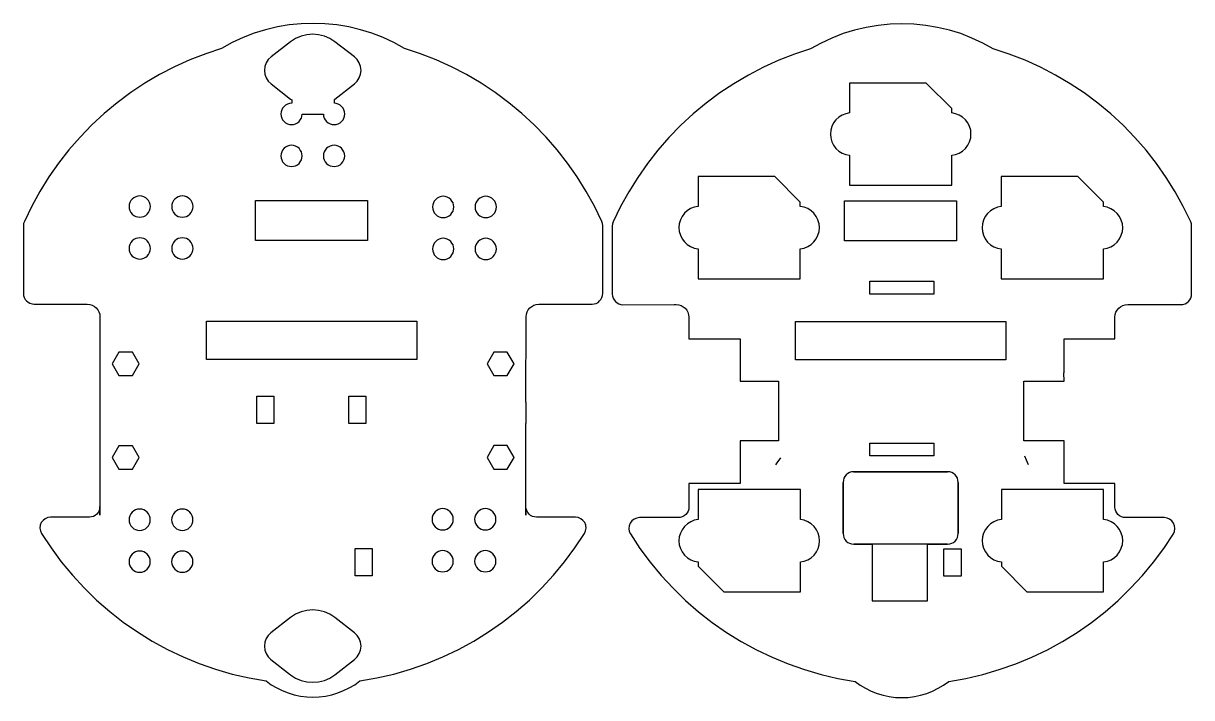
# Model space of a CAD drawing. Extents: x 3 to 1274, y 449 to 16084.
# Drawn here: x 496 to 1274, y 671 to 1120 of the extents above; entities that cross this region are included whole.
import ezdxf

# ---------------------------------------------------------------- set-up
doc = ezdxf.new("R2010")
doc.units = 0
doc.layers.add('Layer_1', color=7, linetype='CONTINUOUS')

msp = doc.modelspace()

# ---------------------------------------------------------------- linework, layer by layer
at = {"layer": 'Layer_1', "color": 7}
for points in [[(840.416888, 932.6368), (874.580952, 932.6368), (875.905952, 932.7868), (877.255952, 933.21184), (878.530952, 933.86184), (879.605952, 934.7868), (880.455952, 935.8368), (881.080952, 937.0368), (881.505952, 938.3868), (881.655952, 939.73528), (881.655952, 939.73528), (881.656, 939.73528), (881.6528, 984.883752), (881.5028, 986.358712), (881.0278, 987.783752), (876.1278, 997.908712), (870.6778, 1007.758712), (864.7278, 1017.333752), (858.2778, 1026.533752), (851.3278, 1035.408712), (843.9528, 1043.908712), (836.0778, 1051.983752), (827.8778, 1059.558792), (819.1528, 1066.783752), (810.1528, 1073.533752), (800.8028, 1079.683752), (791.077816, 1085.433752), (781.077816, 1090.608792), (770.827816, 1095.283752), (760.327816, 1099.383752), (749.702776, 1102.933752), (742.677816, 1106.758792), (735.452776, 1110.083752), (728.027816, 1113.008792), (720.427816, 1115.333752), (712.627816, 1117.183752), (704.777816, 1118.533752), (696.827816, 1119.308792), (688.902776, 1119.583752), (680.952776, 1119.308792), (673.027816, 1118.533752), (665.152776, 1117.183752), (657.352776, 1115.333752), (649.777816, 1113.008792), (642.327816, 1110.083752), (635.102776, 1106.758792), (628.077736, 1102.933752), (617.452776, 1099.383752), (606.977736, 1095.283752), (596.702776, 1090.608792), (586.702776, 1085.433752), (577.002776, 1079.683752), (567.652776, 1073.533752), (558.652776, 1066.783752), (549.927736, 1059.558792), (541.702776, 1051.983752), (533.827736, 1043.908712), (526.477736, 1035.408712), (519.527736, 1026.533752), (513.077736, 1017.333752), (507.127736, 1007.758712), (501.677736, 997.908712), (496.777736, 987.783752), (496.277736, 986.358712), (496.127736, 984.883752), (496.127736, 939.77208), (496.277736, 938.42208), (496.702776, 937.07208), (497.352776, 935.87208), (498.202776, 934.82208), (499.327736, 933.89704), (500.527736, 933.24704), (501.877736, 932.82208), (503.227736, 932.67208), (537.263736, 932.62248)], [(1232.274616, 932.35864), (1266.438672, 932.35864), (1267.763672, 932.50864), (1269.113672, 932.9336), (1270.388672, 933.5836), (1271.463672, 934.50864), (1272.313672, 935.55864), (1272.938672, 936.75864), (1273.363672, 938.10864), (1273.513672, 939.45704), (1273.513416, 939.45704), (1273.510216, 984.605416), (1273.360216, 986.080456), (1272.885216, 987.505416), (1267.985216, 997.630456), (1262.535216, 1007.480456), (1256.585216, 1017.055416), (1250.135216, 1026.255416), (1243.185216, 1035.130456), (1235.810216, 1043.630456), (1227.935216, 1051.705432), (1219.735216, 1059.280432), (1211.010216, 1066.505432), (1202.010216, 1073.255432), (1192.660216, 1079.405432), (1182.935216, 1085.155432), (1172.935216, 1090.330432), (1162.685216, 1095.005432), (1152.185216, 1099.105432), (1141.560216, 1102.655432), (1134.535216, 1106.480432), (1127.310216, 1109.805432), (1119.885216, 1112.730432), (1112.285216, 1115.055432), (1104.485216, 1116.905432), (1096.635216, 1118.255432), (1088.685216, 1119.030432), (1080.760216, 1119.305432), (1072.810216, 1119.030432), (1064.885216, 1118.255432), (1057.010216, 1116.905432), (1049.210216, 1115.055432), (1041.635216, 1112.730432), (1034.185216, 1109.805432), (1026.960184, 1106.480432), (1019.935192, 1102.655432), (1009.310152, 1099.105432), (998.835192, 1095.005432), (988.560152, 1090.330432), (978.560152, 1085.155432), (968.860152, 1079.405432), (959.510152, 1073.255432), (950.510152, 1066.505432), (941.785192, 1059.280432), (933.560152, 1051.705432), (925.685192, 1043.630456), (918.335192, 1035.130456), (911.385192, 1026.255416), (904.935192, 1017.055416), (898.985192, 1007.480456), (893.535192, 997.630456), (888.635192, 987.505416), (888.135192, 986.080456), (887.985192, 984.605416), (887.985192, 939.3888), (888.135192, 938.0388), (888.560152, 936.6888), (889.210152, 935.4888), (890.060152, 934.4388), (891.185192, 933.51384), (892.385192, 932.86384), (893.735192, 932.4388), (895.085192, 932.2888), (929.121112, 932.3448)], [(1113.93624, 1059.964008), (1113.93624, 1062.870008), (1113.93624, 1062.870008), (1096.93624, 1079.877008), (1096.93624, 1079.877008), (1045.90624, 1079.877008), (1045.90624, 1079.877008), (1045.90624, 1059.964008), (1045.90624, 1059.964008), (1043.35624, 1059.468008), (1040.94624, 1058.547008), (1038.74624, 1057.129008), (1036.83624, 1055.429008), (1035.27624, 1053.303008), (1034.14624, 1050.964008), (1033.36624, 1048.484008), (1033.15624, 1045.862008), (1033.36624, 1043.311016), (1034.14624, 1040.829976), (1035.27624, 1038.491976), (1036.83624, 1036.365976), (1038.74624, 1034.593976), (1040.94624, 1033.247976), (1043.35624, 1032.255016), (1045.90624, 1031.759016), (1045.90624, 1031.759016), (1045.90624, 1011.845976), (1045.90624, 1011.845976), (1113.93624, 1011.845976), (1113.93624, 1011.845976), (1113.93624, 1031.759016), (1113.93624, 1031.759016), (1116.48624, 1032.255016), (1118.89624, 1033.247976), (1121.09624, 1034.593976), (1123.00624, 1036.365976), (1124.56624, 1038.491976), (1125.70624, 1040.829976), (1126.48624, 1043.311016), (1126.69624, 1045.862008), (1126.48624, 1048.484008), (1125.70624, 1050.964008), (1124.56624, 1053.303008), (1123.00624, 1055.429008), (1121.09624, 1057.129008), (1118.89624, 1058.547008), (1116.48624, 1059.468008), (1113.93624, 1059.964008), (1113.93624, 1059.964008), (1113.93624, 1059.964008)], [(674.534152, 1024.280952), (675.951152, 1024.421912), (677.298152, 1024.847912), (678.502152, 1025.484952), (679.565152, 1026.335912), (680.416152, 1027.398952), (681.125152, 1028.673912), (681.479152, 1029.949912), (681.621152, 1031.366952), (681.479152, 1032.713912), (681.125152, 1034.059912), (680.416152, 1035.264952), (679.565152, 1036.398952), (678.502152, 1037.248952), (677.298152, 1037.886952), (675.951152, 1038.311912), (674.534152, 1038.453912), (673.188152, 1038.311912), (671.841152, 1037.886952), (670.636152, 1037.248952), (669.573152, 1036.398952), (668.652152, 1035.264952), (668.014152, 1034.059912), (667.589152, 1032.713912), (667.447152, 1031.366952), (667.589152, 1029.949912), (668.014152, 1028.673912), (668.652152, 1027.398952), (669.573152, 1026.335912), (670.636152, 1025.484952), (671.841152, 1024.847912), (673.188152, 1024.421912), (674.534152, 1024.280952), (674.534152, 1024.280952)], [(702.880152, 1024.280952), (704.298152, 1024.421912), (705.644152, 1024.847912), (706.849152, 1025.484952), (707.912152, 1026.335912), (708.762152, 1027.398952), (709.471152, 1028.673912), (709.825152, 1029.949912), (709.967152, 1031.366952), (709.825152, 1032.713912), (709.471152, 1034.059912), (708.762152, 1035.264952), (707.912152, 1036.398952), (706.849152, 1037.248952), (705.644152, 1037.886952), (704.298152, 1038.311912), (702.880152, 1038.453912), (701.534152, 1038.311912), (700.188152, 1037.886952), (698.983152, 1037.248952), (697.920152, 1036.398952), (696.999152, 1035.264952), (696.361152, 1034.059912), (695.936152, 1032.713912), (695.794152, 1031.366952), (695.936152, 1029.949912), (696.361152, 1028.673912), (696.999152, 1027.398952), (697.920152, 1026.335912), (698.983152, 1025.484952), (700.188152, 1024.847912), (701.534152, 1024.421912), (702.880152, 1024.280952), (702.880152, 1024.280952)], [(1013.091432, 997.722136), (1013.091432, 1000.628136), (1013.091432, 1000.628136), (996.091432, 1017.635176), (996.091432, 1017.635176), (945.061432, 1017.635176), (945.061432, 1017.635176), (945.061432, 997.722136), (945.061432, 997.722136), (942.511432, 997.226136), (940.101432, 996.305176), (937.901432, 994.887176), (935.991432, 993.187176), (934.431432, 991.061176), (933.301432, 988.722136), (932.521432, 986.242136), (932.311432, 983.620136), (932.521432, 981.069176), (933.301432, 978.588136), (934.431432, 976.250136), (935.991432, 974.124136), (937.901432, 972.352136), (940.101432, 971.006136), (942.511432, 970.013176), (945.061432, 969.517176), (945.061432, 969.517176), (945.061432, 949.604136), (945.061432, 949.604136), (1013.091432, 949.604136), (1013.091432, 949.604136), (1013.091432, 969.517176), (1013.091432, 969.517176), (1015.641432, 970.013176), (1018.051512, 971.006136), (1020.251512, 972.352136), (1022.161512, 974.124136), (1023.721512, 976.250136), (1024.861512, 978.588136), (1025.641472, 981.069176), (1025.851472, 983.620136), (1025.641472, 986.242136), (1024.861512, 988.722136), (1023.721512, 991.061176), (1022.161512, 993.187176), (1020.251512, 994.887176), (1018.051512, 996.305176), (1015.641432, 997.226136), (1013.091432, 997.722136), (1013.091432, 997.722136), (1013.091432, 997.722136)], [(1214.863128, 997.640056), (1214.863128, 1000.546056), (1214.863128, 1000.546056), (1197.863128, 1017.553016), (1197.863128, 1017.553016), (1146.833128, 1017.553016), (1146.833128, 1017.553016), (1146.833128, 997.640056), (1146.833128, 997.640056), (1144.283128, 997.144056), (1141.873128, 996.223016), (1139.673128, 994.805016), (1137.763128, 993.105016), (1136.203128, 990.979016), (1135.073128, 988.640056), (1134.293128, 986.160056), (1134.083128, 983.538056), (1134.293128, 980.987016), (1135.073128, 978.506056), (1136.203128, 976.168056), (1137.763128, 974.042056), (1139.673128, 972.270056), (1141.873128, 970.924056), (1144.283128, 969.931016), (1146.833128, 969.435016), (1146.833128, 969.435016), (1146.833128, 949.522056), (1146.833128, 949.522056), (1214.863128, 949.522056), (1214.863128, 949.522056), (1214.863128, 969.435016), (1214.863128, 969.435016), (1217.413128, 969.931016), (1219.823128, 970.924056), (1222.023128, 972.270056), (1223.933128, 974.042056), (1225.493128, 976.168056), (1226.633128, 978.506056), (1227.413128, 980.987016), (1227.623128, 983.538056), (1227.413128, 986.160056), (1226.633128, 988.640056), (1225.493128, 990.979016), (1223.933128, 993.105016), (1222.023128, 994.805016), (1219.823128, 996.223016), (1217.413128, 997.144056), (1214.863128, 997.640056), (1214.863128, 997.640056), (1214.863128, 997.640056)], [(573.573784, 990.581272), (574.990784, 990.723272), (576.337784, 991.077272), (577.541784, 991.715272), (578.604784, 992.636312), (579.455784, 993.699272), (580.164784, 994.904312), (580.518784, 996.250312), (580.660784, 997.668312), (580.518784, 999.014312), (580.164784, 1000.361272), (579.455784, 1001.565272), (578.604784, 1002.628312), (577.541784, 1003.549272), (576.337784, 1004.187272), (574.990784, 1004.612312), (573.573784, 1004.754312), (572.227784, 1004.612312), (570.880784, 1004.187272), (569.675784, 1003.549272), (568.612784, 1002.628312), (567.691784, 1001.565272), (567.053784, 1000.361272), (566.628784, 999.014312), (566.486784, 997.668312), (566.628784, 996.250312), (567.053784, 994.904312), (567.691784, 993.699272), (568.612784, 992.636312), (569.675784, 991.715272), (570.880784, 991.077272), (572.227784, 990.723272), (573.573784, 990.581272), (573.573784, 990.581272)], [(601.919784, 990.581272), (603.337784, 990.723272), (604.683784, 991.077272), (605.888784, 991.715272), (606.951784, 992.636312), (607.872784, 993.699272), (608.510784, 994.904312), (608.864784, 996.250312), (609.006784, 997.668312), (608.864784, 999.014312), (608.510784, 1000.361272), (607.872784, 1001.565272), (606.951784, 1002.628312), (605.888784, 1003.549272), (604.683784, 1004.187272), (603.337784, 1004.612312), (601.919784, 1004.754312), (600.573784, 1004.612312), (599.227784, 1004.187272), (598.022784, 1003.549272), (596.959784, 1002.628312), (596.038784, 1001.565272), (595.400784, 1000.361272), (594.975784, 999.014312), (594.833784, 997.668312), (594.975784, 996.250312), (595.400784, 994.904312), (596.038784, 993.699272), (596.959784, 992.636312), (598.022784, 991.715272), (599.227784, 991.077272), (600.573784, 990.723272), (601.919784, 990.581272), (601.919784, 990.581272)], [(775.448392, 990.279592), (776.865392, 990.421592), (778.212392, 990.775592), (779.416392, 991.413592), (780.479392, 992.334632), (781.330392, 993.397592), (782.039392, 994.602632), (782.393392, 995.948632), (782.535392, 997.366632), (782.393392, 998.712632), (782.039392, 1000.059592), (781.330392, 1001.263592), (780.479392, 1002.326632), (779.416392, 1003.247592), (778.212392, 1003.885592), (776.865392, 1004.310632), (775.448392, 1004.452632), (774.102392, 1004.310632), (772.755392, 1003.885592), (771.550392, 1003.247592), (770.487392, 1002.326632), (769.566392, 1001.263592), (768.928392, 1000.059592), (768.503392, 998.712632), (768.361392, 997.366632), (768.503392, 995.948632), (768.928392, 994.602632), (769.566392, 993.397592), (770.487392, 992.334632), (771.550392, 991.413592), (772.755392, 990.775592), (774.102392, 990.421592), (775.448392, 990.279592), (775.448392, 990.279592)], [(803.794392, 990.279592), (805.212392, 990.421592), (806.558392, 990.775592), (807.763392, 991.413592), (808.826392, 992.334632), (809.747392, 993.397592), (810.385392, 994.602632), (810.739392, 995.948632), (810.881392, 997.366632), (810.739392, 998.712632), (810.385392, 1000.059592), (809.747392, 1001.263592), (808.826392, 1002.326632), (807.763392, 1003.247592), (806.558392, 1003.885592), (805.212392, 1004.310632), (803.794392, 1004.452632), (802.448392, 1004.310632), (801.102392, 1003.885592), (799.897392, 1003.247592), (798.834392, 1002.326632), (797.913392, 1001.263592), (797.275392, 1000.059592), (796.850392, 998.712632), (796.708392, 997.366632), (796.850392, 995.948632), (797.275392, 994.602632), (797.913392, 993.397592), (798.834392, 992.334632), (799.897392, 991.413592), (801.102392, 990.775592), (802.448392, 990.421592), (803.794392, 990.279592), (803.794392, 990.279592)], [(573.573784, 962.660312), (574.990784, 962.801272), (576.337784, 963.227272), (577.541784, 963.864312), (578.604784, 964.715272), (579.455784, 965.778312), (580.164784, 967.053272), (580.518784, 968.329272), (580.660784, 969.746312), (580.518784, 971.093272), (580.164784, 972.439272), (579.455784, 973.644312), (578.604784, 974.778312), (577.541784, 975.628312), (576.337784, 976.266312), (574.990784, 976.691272), (573.573784, 976.833272), (572.227784, 976.691272), (570.880784, 976.266312), (569.675784, 975.628312), (568.612784, 974.778312), (567.691784, 973.644312), (567.053784, 972.439272), (566.628784, 971.093272), (566.486784, 969.746312), (566.628784, 968.329272), (567.053784, 967.053272), (567.691784, 965.778312), (568.612784, 964.715272), (569.675784, 963.864312), (570.880784, 963.227272), (572.227784, 962.801272), (573.573784, 962.660312), (573.573784, 962.660312)], [(601.919784, 962.660312), (603.337784, 962.801272), (604.683784, 963.227272), (605.888784, 963.864312), (606.951784, 964.715272), (607.801784, 965.778312), (608.510784, 967.053272), (608.864784, 968.329272), (609.006784, 969.746312), (608.864784, 971.093272), (608.510784, 972.439272), (607.801784, 973.644312), (606.951784, 974.778312), (605.888784, 975.628312), (604.683784, 976.266312), (603.337784, 976.691272), (601.919784, 976.833272), (600.573784, 976.691272), (599.227784, 976.266312), (598.022784, 975.628312), (596.959784, 974.778312), (596.038784, 973.644312), (595.400784, 972.439272), (594.975784, 971.093272), (594.833784, 969.746312), (594.975784, 968.329272), (595.400784, 967.053272), (596.038784, 965.778312), (596.959784, 964.715272), (598.022784, 963.864312), (599.227784, 963.227272), (600.573784, 962.801272), (601.919784, 962.660312), (601.919784, 962.660312)], [(775.448392, 962.358632), (776.865392, 962.499592), (778.212392, 962.925592), (779.416392, 963.562632), (780.479392, 964.413592), (781.330392, 965.476632), (782.039392, 966.751592), (782.393392, 968.027592), (782.535392, 969.444632), (782.393392, 970.791592), (782.039392, 972.137592), (781.330392, 973.342632), (780.479392, 974.476632), (779.416392, 975.326632), (778.212392, 975.964632), (776.865392, 976.389592), (775.448392, 976.531592), (774.102392, 976.389592), (772.755392, 975.964632), (771.550392, 975.326632), (770.487392, 974.476632), (769.566392, 973.342632), (768.928392, 972.137592), (768.503392, 970.791592), (768.361392, 969.444632), (768.503392, 968.027592), (768.928392, 966.751592), (769.566392, 965.476632), (770.487392, 964.413592), (771.550392, 963.562632), (772.755392, 962.925592), (774.102392, 962.499592), (775.448392, 962.358632), (775.448392, 962.358632)], [(803.794392, 962.358632), (805.212392, 962.499592), (806.558392, 962.925592), (807.763392, 963.562632), (808.826392, 964.413592), (809.676392, 965.476632), (810.385392, 966.751592), (810.739392, 968.027592), (810.881392, 969.444632), (810.739392, 970.791592), (810.385392, 972.137592), (809.676392, 973.342632), (808.826392, 974.476632), (807.763392, 975.326632), (806.558392, 975.964632), (805.212392, 976.389592), (803.794392, 976.531592), (802.448392, 976.389592), (801.102392, 975.964632), (799.897392, 975.326632), (798.834392, 974.476632), (797.913392, 973.342632), (797.275392, 972.137592), (796.850392, 970.791592), (796.708392, 969.444632), (796.850392, 968.027592), (797.275392, 966.751592), (797.913392, 965.476632), (798.834392, 964.413592), (799.897392, 963.562632), (801.102392, 962.925592), (802.448392, 962.499592), (803.794392, 962.358632), (803.794392, 962.358632)], [(547.084056, 924.22888), (547.084056, 924.19768), (547.084056, 924.16648), (547.085576, 867.3912)], [(830.564552, 867.4016), (830.622952, 924.294), (830.626952, 924.2748), (830.630952, 924.2556)], [(938.941432, 923.9512), (938.941432, 923.8888), (938.941432, 909.6992), (973.150792, 909.6992), (973.150792, 881.35232), (998.663352, 881.35232), (998.663352, 841.66792), (973.150792, 841.66792), (973.192872, 833.30184)], [(1188.588408, 901.21256), (1188.588408, 909.66336), (1222.477472, 909.66336), (1222.480672, 924.01496), (1222.488672, 923.97736)], [(555.26596, 892.9472), (559.729976, 885.15224), (559.729976, 885.15224), (568.729976, 885.15224), (568.729976, 885.15224), (573.265968, 892.9472), (573.265968, 892.9472), (568.729976, 900.74224), (568.729976, 900.74224), (559.729976, 900.74224), (559.729976, 900.74224), (555.26596, 892.9472), (555.26596, 892.9472)], [(804.701432, 893.0128), (809.165448, 885.21784), (809.165448, 885.21784), (818.165448, 885.21784), (818.165448, 885.21784), (822.70144, 893.0128), (822.70144, 893.0128), (818.165448, 900.80784), (818.165448, 900.80784), (809.165448, 900.80784), (809.165448, 900.80784), (804.701432, 893.0128), (804.701432, 893.0128)], [(973.150792, 819.19536), (973.150792, 813.32104), (938.966472, 813.32104), (938.974472, 797.67736), (938.966472, 797.67736), (938.843032, 796.25232), (938.416392, 794.97736), (937.766472, 793.70232), (936.916392, 792.62736), (935.793032, 791.77736), (934.566472, 791.15232), (933.243032, 790.72736), (931.893032, 790.57736), (906.093032, 790.57736), (904.243032, 790.30232), (902.466472, 789.57736), (901.066472, 788.45232), (899.916392, 786.97736), (899.216392, 785.20232), (898.993032, 783.35232), (899.293032, 781.42736), (900.066472, 779.72736), (906.443032, 770.10232), (913.243032, 760.87736), (920.616392, 751.95232), (928.493032, 743.52736), (936.693032, 735.45232), (945.416392, 727.87736), (954.493032, 720.77736), (963.993032, 714.17736), (973.766472, 708.10232), (983.893032, 702.57736), (994.316392, 697.60232), (1004.943032, 693.20232), (1015.866472, 689.37736), (1026.916424, 686.20232), (1038.193024, 683.57736), (1049.516464, 681.57736), (1052.916464, 679.10232), (1056.543024, 676.97736), (1060.293024, 675.12736), (1064.193024, 673.57736), (1068.243024, 672.37736), (1072.343024, 671.45232), (1076.516464, 670.95232), (1080.693024, 670.75232), (1084.893024, 670.95232), (1089.066464, 671.45232), (1093.166464, 672.37736), (1097.216464, 673.57736), (1101.116464, 675.12736), (1104.866464, 676.97736), (1108.493024, 679.10232), (1111.893024, 681.57736), (1123.216464, 683.57736), (1134.493024, 686.20232), (1145.543024, 689.37736), (1156.466464, 693.20232), (1167.093024, 697.60232), (1177.516464, 702.57736), (1187.643024, 708.10232), (1197.418024, 714.17736), (1206.918024, 720.77736), (1215.993024, 727.87736), (1224.693024, 735.45232), (1232.918024, 743.52736), (1240.793024, 751.95232), (1248.093024, 760.87736), (1254.968024, 770.10232), (1261.343024, 779.72736), (1262.118024, 781.42736), (1262.418024, 783.35232), (1262.193024, 785.20232), (1261.493024, 786.97736), (1260.343024, 788.45232), (1258.868024, 789.57736), (1257.168024, 790.30232), (1255.318024, 790.57736), (1229.518024, 790.57736), (1228.118024, 790.72736), (1226.843024, 791.15232), (1225.543024, 791.77736), (1224.493024, 792.62736), (1223.643024, 793.70232), (1222.993024, 794.97736), (1222.568024, 796.25232), (1222.457088, 797.5164), (1222.460288, 813.32576), (1188.588408, 813.32576), (1188.588408, 841.65392), (1161.846224, 841.65392), (1161.846224, 881.3336), (1188.588408, 881.3336), (1188.570728, 886.98008)], [(547.087976, 853.214), (547.116856, 792.28744), (547.112856, 797.95608), (547.108856, 797.95608), (546.985416, 796.53112), (546.558856, 795.25608), (545.908856, 793.98112), (545.058856, 792.90608), (543.935416, 792.05608), (542.708856, 791.43112), (541.385416, 791.00608), (540.035416, 790.85608), (514.235416, 790.85608), (512.385416, 790.58112), (510.608856, 789.85608), (509.208856, 788.73112), (508.058856, 787.25608), (507.358856, 785.48112), (507.135416, 783.63112), (507.435416, 781.70608), (508.208856, 780.00608), (514.585416, 770.38112), (521.385416, 761.15608), (528.758856, 752.23112), (536.635416, 743.80608), (544.835416, 735.73112), (553.558856, 728.15608), (562.635416, 721.05608), (572.135416, 714.45608), (581.908856, 708.38112), (592.035416, 702.85608), (602.458856, 697.88112), (613.085416, 693.48112), (624.008856, 689.65608), (635.058856, 686.48112), (646.335416, 683.85608), (657.658856, 681.85608), (661.058856, 679.38112), (664.685416, 677.25608), (668.435416, 675.40608), (672.335416, 673.85608), (676.385416, 672.65608), (680.485416, 671.73112), (684.658856, 671.23112), (688.835416, 671.03112), (693.035416, 671.23112), (697.208856, 671.73112), (701.308856, 672.65608), (705.358856, 673.85608), (709.258856, 675.40608), (713.008856, 677.25608), (716.635416, 679.38112), (720.035416, 681.85608), (731.358856, 683.85608), (742.635416, 686.48112), (753.685416, 689.65608), (764.608856, 693.48112), (775.235496, 697.88112), (785.658856, 702.85608), (795.785496, 708.38112), (805.560456, 714.45608), (815.060456, 721.05608), (824.135456, 728.15608), (832.835456, 735.73112), (841.060456, 743.80608), (848.935456, 752.23112), (856.235456, 761.15608), (863.110456, 770.38112), (869.485456, 780.00608), (870.260456, 781.70608), (870.560456, 783.63112), (870.335456, 785.48112), (869.635456, 787.25608), (868.485456, 788.73112), (867.010456, 789.85608), (865.310456, 790.58112), (863.460456, 790.85608), (837.660456, 790.85608), (836.260456, 791.00608), (834.985456, 791.43112), (833.685456, 792.05608), (832.635456, 792.90608), (831.785456, 793.98112), (831.135456, 795.25608), (830.710456, 796.53112), (830.51024, 792.1712), (830.56616, 853.25048)], [(555.1902, 830.64592), (559.654216, 822.85096), (559.654216, 822.85096), (568.654216, 822.85096), (568.654216, 822.85096), (573.190208, 830.64592), (573.190208, 830.64592), (568.654216, 838.44096), (568.654216, 838.44096), (559.654216, 838.44096), (559.654216, 838.44096), (555.1902, 830.64592), (555.1902, 830.64592)], [(804.68496, 830.708), (809.148976, 822.91304), (809.148976, 822.91304), (818.148976, 822.91304), (818.148976, 822.91304), (822.684968, 830.708), (822.684968, 830.708), (818.148976, 838.50304), (818.148976, 838.50304), (809.148976, 838.50304), (809.148976, 838.50304), (804.68496, 830.708), (804.68496, 830.708)], [(945.139352, 761.08408), (945.139352, 758.17808), (945.139352, 758.17808), (962.139352, 741.17112), (962.139352, 741.17112), (1013.169352, 741.17112), (1013.169352, 741.17112), (1013.169352, 761.08408), (1013.169352, 761.08408), (1015.719352, 761.58008), (1018.129432, 762.50112), (1020.329432, 763.91912), (1022.239432, 765.61912), (1023.799432, 767.74512), (1024.929432, 770.08408), (1025.709392, 772.56408), (1025.919392, 775.18608), (1025.709392, 777.73712), (1024.929432, 780.21808), (1023.799432, 782.55608), (1022.239432, 784.68208), (1020.329432, 786.45408), (1018.129432, 787.80008), (1015.719352, 788.79312), (1013.169352, 789.28912), (1013.169352, 789.28912), (1013.169352, 809.20208), (1013.169352, 809.20208), (945.139352, 809.20208), (945.139352, 809.20208), (945.139352, 789.28912), (945.139352, 789.28912), (942.589352, 788.79312), (940.179352, 787.80008), (937.979352, 786.45408), (936.069352, 784.68208), (934.509352, 782.55608), (933.369352, 780.21808), (932.589352, 777.73712), (932.379352, 775.18608), (932.589352, 772.56408), (933.369352, 770.08408), (934.509352, 767.74512), (936.069352, 765.61912), (937.979352, 763.91912), (940.179352, 762.50112), (942.589352, 761.58008), (945.139352, 761.08408), (945.139352, 761.08408), (945.139352, 761.08408)], [(1146.888544, 761.14488), (1146.888544, 758.23888), (1146.888544, 758.23888), (1163.888544, 741.23184), (1163.888544, 741.23184), (1214.918544, 741.23184), (1214.918544, 741.23184), (1214.918544, 761.14488), (1214.918544, 761.14488), (1217.468544, 761.64088), (1219.878544, 762.56184), (1222.078544, 763.97984), (1223.988544, 765.67984), (1225.548544, 767.80584), (1226.678544, 770.14488), (1227.458544, 772.62488), (1227.668544, 775.24688), (1227.458544, 777.79784), (1226.678544, 780.27888), (1225.548544, 782.61688), (1223.988544, 784.74288), (1222.078544, 786.51488), (1219.878544, 787.86088), (1217.468544, 788.85384), (1214.918544, 789.34984), (1214.918544, 789.34984), (1214.918544, 809.26288), (1214.918544, 809.26288), (1146.888544, 809.26288), (1146.888544, 809.26288), (1146.888544, 789.34984), (1146.888544, 789.34984), (1144.338544, 788.85384), (1141.928544, 787.86088), (1139.728544, 786.51488), (1137.818544, 784.74288), (1136.258544, 782.61688), (1135.118544, 780.27888), (1134.338544, 777.79784), (1134.128544, 775.24688), (1134.338544, 772.62488), (1135.118544, 770.14488), (1136.258544, 767.80584), (1137.818544, 765.67984), (1139.728544, 763.97984), (1141.928544, 762.56184), (1144.338544, 761.64088), (1146.888544, 761.14488), (1146.888544, 761.14488), (1146.888544, 761.14488)], [(573.518896, 782.08712), (574.935896, 782.22912), (576.282896, 782.58312), (577.486896, 783.22112), (578.549896, 784.14216), (579.400896, 785.20512), (580.109896, 786.41016), (580.463896, 787.75616), (580.605896, 789.17416), (580.463896, 790.52016), (580.109896, 791.86712), (579.400896, 793.07112), (578.549896, 794.13416), (577.486896, 795.05512), (576.282896, 795.69312), (574.935896, 796.11816), (573.518896, 796.26016), (572.172896, 796.11816), (570.825896, 795.69312), (569.620896, 795.05512), (568.557896, 794.13416), (567.636896, 793.07112), (566.998896, 791.86712), (566.573896, 790.52016), (566.431896, 789.17416), (566.573896, 787.75616), (566.998896, 786.41016), (567.636896, 785.20512), (568.557896, 784.14216), (569.620896, 783.22112), (570.825896, 782.58312), (572.172896, 782.22912), (573.518896, 782.08712), (573.518896, 782.08712)], [(601.864896, 782.08712), (603.282896, 782.22912), (604.628896, 782.58312), (605.833896, 783.22112), (606.896896, 784.14216), (607.817896, 785.20512), (608.455896, 786.41016), (608.809896, 787.75616), (608.951896, 789.17416), (608.809896, 790.52016), (608.455896, 791.86712), (607.817896, 793.07112), (606.896896, 794.13416), (605.833896, 795.05512), (604.628896, 795.69312), (603.282896, 796.11816), (601.864896, 796.26016), (600.518896, 796.11816), (599.172896, 795.69312), (597.967896, 795.05512), (596.904896, 794.13416), (595.983896, 793.07112), (595.345896, 791.86712), (594.920896, 790.52016), (594.778896, 789.17416), (594.920896, 787.75616), (595.345896, 786.41016), (595.983896, 785.20512), (596.904896, 784.14216), (597.967896, 783.22112), (599.172896, 782.58312), (600.518896, 782.22912), (601.864896, 782.08712), (601.864896, 782.08712)], [(775.145352, 782.39024), (776.562352, 782.53224), (777.909352, 782.88624), (779.113352, 783.52424), (780.176352, 784.44528), (781.027352, 785.50824), (781.736352, 786.71328), (782.090352, 788.05928), (782.232352, 789.47728), (782.090352, 790.82328), (781.736352, 792.17024), (781.027352, 793.37424), (780.176352, 794.43728), (779.113352, 795.35824), (777.909352, 795.99624), (776.562352, 796.42128), (775.145352, 796.56328), (773.799352, 796.42128), (772.452352, 795.99624), (771.247352, 795.35824), (770.184352, 794.43728), (769.263352, 793.37424), (768.625352, 792.17024), (768.200352, 790.82328), (768.058352, 789.47728), (768.200352, 788.05928), (768.625352, 786.71328), (769.263352, 785.50824), (770.184352, 784.44528), (771.247352, 783.52424), (772.452352, 782.88624), (773.799352, 782.53224), (775.145352, 782.39024), (775.145352, 782.39024)], [(803.491352, 782.39024), (804.909352, 782.53224), (806.255352, 782.88624), (807.460352, 783.52424), (808.523352, 784.44528), (809.444352, 785.50824), (810.082352, 786.71328), (810.436352, 788.05928), (810.578352, 789.47728), (810.436352, 790.82328), (810.082352, 792.17024), (809.444352, 793.37424), (808.523352, 794.43728), (807.460352, 795.35824), (806.255352, 795.99624), (804.909352, 796.42128), (803.491352, 796.56328), (802.145352, 796.42128), (800.799352, 795.99624), (799.594352, 795.35824), (798.531352, 794.43728), (797.610352, 793.37424), (796.972352, 792.17024), (796.547352, 790.82328), (796.405352, 789.47728), (796.547352, 788.05928), (796.972352, 786.71328), (797.610352, 785.50824), (798.531352, 784.44528), (799.594352, 783.52424), (800.799352, 782.88624), (802.145352, 782.53224), (803.491352, 782.39024), (803.491352, 782.39024)], [(573.518896, 754.16616), (574.935896, 754.30712), (576.282896, 754.73312), (577.486896, 755.37016), (578.549896, 756.22112), (579.400896, 757.28416), (580.109896, 758.55912), (580.463896, 759.83512), (580.605896, 761.25216), (580.463896, 762.59912), (580.109896, 763.94512), (579.400896, 765.15016), (578.549896, 766.28416), (577.486896, 767.13416), (576.282896, 767.77216), (574.935896, 768.19712), (573.518896, 768.33912), (572.172896, 768.19712), (570.825896, 767.77216), (569.620896, 767.13416), (568.557896, 766.28416), (567.636896, 765.15016), (566.998896, 763.94512), (566.573896, 762.59912), (566.431896, 761.25216), (566.573896, 759.83512), (566.998896, 758.55912), (567.636896, 757.28416), (568.557896, 756.22112), (569.620896, 755.37016), (570.825896, 754.73312), (572.172896, 754.30712), (573.518896, 754.16616), (573.518896, 754.16616)], [(601.864896, 754.16616), (603.282896, 754.30712), (604.628896, 754.73312), (605.833896, 755.37016), (606.896896, 756.22112), (607.746896, 757.28416), (608.455896, 758.55912), (608.809896, 759.83512), (608.951896, 761.25216), (608.809896, 762.59912), (608.455896, 763.94512), (607.746896, 765.15016), (606.896896, 766.28416), (605.833896, 767.13416), (604.628896, 767.77216), (603.282896, 768.19712), (601.864896, 768.33912), (600.518896, 768.19712), (599.172896, 767.77216), (597.967896, 767.13416), (596.904896, 766.28416), (595.983896, 765.15016), (595.345896, 763.94512), (594.920896, 762.59912), (594.778896, 761.25216), (594.920896, 759.83512), (595.345896, 758.55912), (595.983896, 757.28416), (596.904896, 756.22112), (597.967896, 755.37016), (599.172896, 754.73312), (600.518896, 754.30712), (601.864896, 754.16616), (601.864896, 754.16616)], [(775.145352, 754.46928), (776.562352, 754.61024), (777.909352, 755.03624), (779.113352, 755.67328), (780.176352, 756.52424), (781.027352, 757.58728), (781.736352, 758.86224), (782.090352, 760.13824), (782.232352, 761.55528), (782.090352, 762.90224), (781.736352, 764.24824), (781.027352, 765.45328), (780.176352, 766.58728), (779.113352, 767.43728), (777.909352, 768.07528), (776.562352, 768.50024), (775.145352, 768.64224), (773.799352, 768.50024), (772.452352, 768.07528), (771.247352, 767.43728), (770.184352, 766.58728), (769.263352, 765.45328), (768.625352, 764.24824), (768.200352, 762.90224), (768.058352, 761.55528), (768.200352, 760.13824), (768.625352, 758.86224), (769.263352, 757.58728), (770.184352, 756.52424), (771.247352, 755.67328), (772.452352, 755.03624), (773.799352, 754.61024), (775.145352, 754.46928), (775.145352, 754.46928)], [(803.491352, 754.46928), (804.909352, 754.61024), (806.255352, 755.03624), (807.460352, 755.67328), (808.523352, 756.52424), (809.373352, 757.58728), (810.082352, 758.86224), (810.436352, 760.13824), (810.578352, 761.55528), (810.436352, 762.90224), (810.082352, 764.24824), (809.373352, 765.45328), (808.523352, 766.58728), (807.460352, 767.43728), (806.255352, 768.07528), (804.909352, 768.50024), (803.491352, 768.64224), (802.145352, 768.50024), (800.799352, 768.07528), (799.594352, 767.43728), (798.531352, 766.58728), (797.610352, 765.45328), (796.972352, 764.24824), (796.547352, 762.90224), (796.405352, 761.55528), (796.547352, 760.13824), (796.972352, 758.86224), (797.610352, 757.58728), (798.531352, 756.52424), (799.594352, 755.67328), (800.799352, 755.03624), (802.145352, 754.61024), (803.491352, 754.46928), (803.491352, 754.46928)], [(703.42016, 686.00256), (716.46016, 696.0656), (716.46016, 696.0656), (718.30016, 697.9076), (719.65016, 700.0336), (720.50016, 702.4436), (720.85016, 705.0656), (720.50016, 707.61656), (719.65016, 710.0256), (718.30016, 712.22256), (716.46016, 713.99456), (716.46016, 713.99456), (703.42016, 724.0576), (703.42016, 724.0576), (700.09016, 726.25456), (696.47016, 727.8136), (692.57016, 728.8056), (688.68016, 729.1596), (684.71016, 728.8056), (680.88016, 727.8136), (677.20016, 726.25456), (673.87016, 724.0576), (673.87016, 724.0576), (660.90016, 713.99456), (660.90016, 713.99456), (659.06016, 712.22256), (657.64016, 710.0256), (656.79016, 707.61656), (656.50016, 705.0656), (656.79016, 702.4436), (657.64016, 700.0336), (659.06016, 697.9076), (660.90016, 696.0656), (660.90016, 696.0656), (673.87016, 686.00256), (673.87016, 686.00256), (677.20016, 683.8056), (680.88016, 682.24656), (684.71016, 681.25456), (688.68016, 680.97056), (692.57016, 681.25456), (696.47016, 682.24656), (700.09016, 683.8056), (703.42016, 686.00256), (703.42016, 686.00256), (703.42016, 686.00256)]]:
    msp.add_lwpolyline(points, dxfattribs=at)
for points in [[(720.88264, 1088.260552), (720.53264, 1090.810552), (719.68264, 1093.221512), (718.33264, 1095.418392), (716.492016, 1097.260552), (703.451392, 1107.323032), (700.121704, 1109.449592), (696.501392, 1111.079272), (692.601392, 1111.999592), (688.712328, 1112.354312), (684.742016, 1111.999592), (680.912328, 1111.079272), (677.23264, 1109.449592), (673.901392, 1107.323032), (660.93264, 1097.260552), (659.092016, 1095.418392), (657.671704, 1093.221512), (656.821704, 1090.810552), (656.53264, 1088.260552), (656.821704, 1085.708952), (657.671704, 1083.299592), (659.092016, 1081.102712), (660.93264, 1079.330872), (673.901392, 1069.196472), (674.738888, 1068.662072), (674.738888, 1066.354312), (674.534208, 1066.374312), (673.188888, 1066.232072), (671.840456, 1065.807112), (670.635768, 1065.169592), (669.573264, 1064.249272), (668.651392, 1063.185192), (668.013896, 1061.982072), (667.588888, 1060.635192), (667.446704, 1059.288312), (667.588888, 1057.871192), (668.013896, 1056.524312), (668.651392, 1055.319592), (669.573264, 1054.257112), (670.635768, 1053.335192), (671.840456, 1052.697752), (673.188888, 1052.343032), (674.534208, 1052.200872), (675.951392, 1052.343032), (677.298264, 1052.697752), (678.501392, 1053.335192), (679.565456, 1054.257112), (680.415456, 1055.319592), (681.124832, 1056.524312), (681.47952, 1057.871192), (681.60608, 1059.128952), (695.809208, 1059.128952), (695.935768, 1057.871192), (696.360768, 1056.524312), (696.999832, 1055.319592), (697.920144, 1054.257112), (698.98264, 1053.335192), (700.188888, 1052.697752), (701.534208, 1052.343032), (702.87952, 1052.200872), (704.298264, 1052.343032), (705.643576, 1052.697752), (706.849832, 1053.335192), (707.912328, 1054.257112), (708.83264, 1055.319592), (709.471704, 1056.524312), (709.824832, 1057.871192), (709.967016, 1059.288312), (709.824832, 1060.635192), (709.471704, 1061.982072), (708.83264, 1063.185192), (707.912328, 1064.249272), (706.849832, 1065.169592), (705.643576, 1065.807112), (704.298264, 1066.232072), (703.098264, 1066.352392), (703.098264, 1068.971192), (703.451392, 1069.196152), (716.492016, 1079.330552), (718.33264, 1081.102392), (719.68264, 1083.299272), (720.53264, 1085.708632), (720.88264, 1088.260232), (720.88264, 1088.260552)], [(725.134728, 1001.734688), (725.134728, 974.992882), (650.506987, 974.992882), (650.506987, 1001.734688), (725.134728, 1001.734688)], [(1117.042552, 1001.45936), (1117.042552, 974.717554), (1042.414811, 974.717554), (1042.414811, 1001.45936), (1117.042552, 1001.45936)], [(1101.859248, 947.9076), (1101.859248, 939.403663), (1059.339564, 939.403663), (1059.339564, 947.9076), (1101.859248, 947.9076)], [(758.05836, 921.34808), (758.05836, 895.837422), (618.01904, 895.837422), (618.01904, 921.34808), (758.05836, 921.34808)], [(1149.966136, 921.07272), (1149.966136, 895.562062), (1009.926816, 895.562062), (1009.926816, 921.07272), (1149.966136, 921.07272)], [(662.791393, 871.4928), (662.791393, 853.338883), (651.440626, 853.338883), (651.440626, 871.4928), (662.791393, 871.4928)], [(724.010584, 871.47336), (724.010584, 853.319443), (712.659818, 853.319443), (712.659818, 871.47336), (724.010584, 871.47336)], [(1101.859248, 840.19104), (1101.859248, 831.687103), (1059.339564, 831.687103), (1059.339564, 840.19104), (1101.859248, 840.19104)], [(1001.196952, 828.044), (1001.196952, 828.044)], [(1111.080608, 821.11024), (1048.718104, 821.11024)], [(1041.632168, 814.02432), (1041.632168, 780.00872)], [(1118.166544, 780.00872), (1118.166544, 814.02432), (1118.166544, 814.02432)], [(728.15836, 770.09584), (728.15836, 751.941923), (716.807594, 751.941923), (716.807594, 770.09584), (728.15836, 770.09584)], [(1048.718104, 772.9212), (1060.94936, 772.9212), (1060.94936, 735.1212), (1097.77436, 735.1212), (1097.77436, 772.9212), (1111.080608, 772.9212)], [(1120.066184, 769.82056), (1120.066184, 751.666643), (1108.715418, 751.666643), (1108.715418, 769.82056), (1120.066184, 769.82056)]]:
    msp.add_lwpolyline(points, close=True, dxfattribs=at)
at = {"layer": 'Layer_1', "color": 3}
for points in [[(1188.554456, 901.28872), (1188.554456, 886.93832)], [(547.064422, 867.39232), (547.106502, 853.23768)], [(830.552056, 867.40416), (830.581816, 853.20248)], [(973.165576, 833.39048), (973.165576, 819.19368)]]:
    msp.add_lwpolyline(points, dxfattribs=at)
at = {"layer": 'Layer_1', "color": 1}
for points in [[(1000.017992, 830.48712), (997.563352, 827.12632), (996.563352, 825.72632)], [(1162.291192, 831.80232), (1163.365592, 829.11632), (1164.665592, 825.91632)]]:
    msp.add_lwpolyline(points, dxfattribs=at)
at = {"layer": 'Layer_1', "color": 7}
for points in [[(537.263736, 932.62248), (538.115976, 932.63048), (538.177176, 932.63048), (538.618376, 932.63048)], [(538.618376, 932.63048), (543.314296, 932.63008), (547.083576, 928.92488), (547.084056, 924.22888)], [(830.630952, 924.2556), (830.659752, 928.9308), (834.49316, 932.6356), (839.168448, 932.6368)], [(839.168448, 932.6368), (839.598688, 932.6368), (839.764816, 932.6448), (840.416888, 932.6368)], [(929.121112, 932.3448), (929.973352, 932.3528), (930.034632, 932.3528), (930.475832, 932.3528)], [(930.475832, 932.3528), (935.171752, 932.3524), (938.940952, 928.6472), (938.941432, 923.9512)], [(1222.488672, 923.97736), (1222.517472, 928.65256), (1226.350888, 932.35744), (1231.026176, 932.35864)], [(1231.026176, 932.35864), (1231.456416, 932.35864), (1231.622544, 932.36664), (1232.274616, 932.35864)], [(1048.718104, 821.11024), (1044.792144, 821.11024), (1041.632168, 817.95032), (1041.632168, 814.02432)], [(1118.166544, 814.02432), (1118.166544, 817.95032), (1115.006568, 821.11024), (1111.080608, 821.11024)], [(1041.632168, 780.00872), (1041.632168, 776.08272), (1044.792144, 772.9212), (1048.718104, 772.9212)], [(1111.080608, 772.9212), (1115.006568, 772.9212), (1118.166544, 776.08272), (1118.166544, 780.00872)]]:
    msp.add_open_spline(points, degree=3, dxfattribs=at)

doc.saveas('drawing.dxf')
